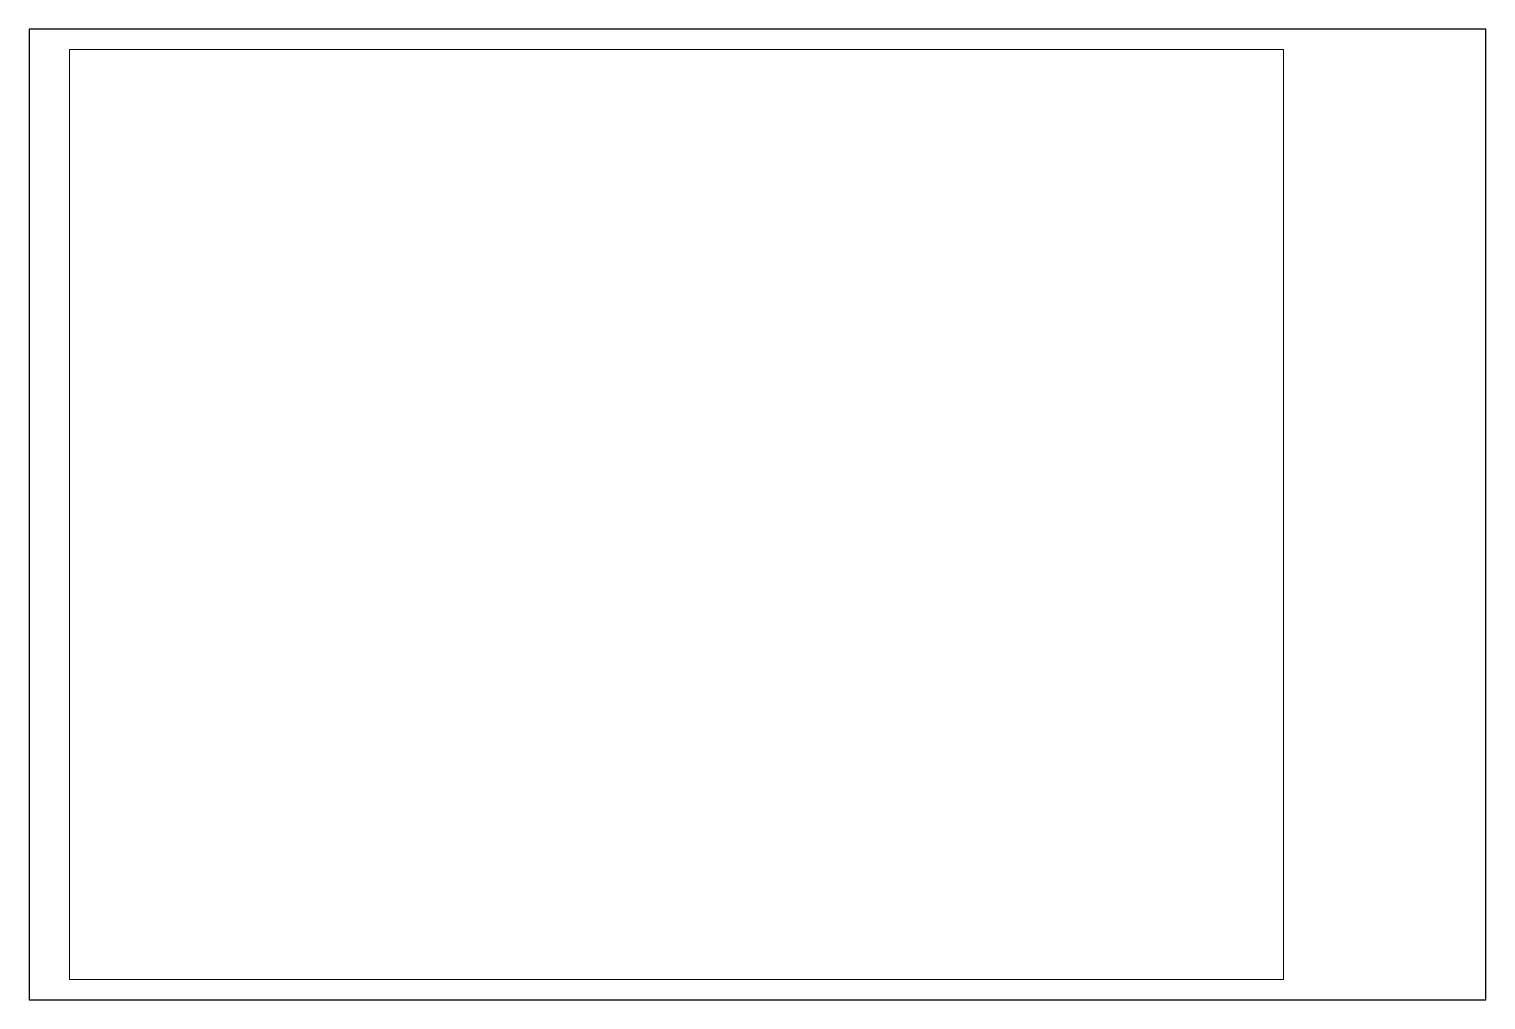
# Paper-space layout 'SHEET' of a CAD drawing. Header units: millimetres. Extents: x 0 to 914, y 0 to 610.
import ezdxf

# ---------------------------------------------------------------- set-up
doc = ezdxf.new("R2010")
doc.units = ezdxf.units.MM
doc.header["$LTSCALE"] = 0.3
doc.layers.add('G-ANNO-TTLB-BK09', color=1, linetype='Continuous')
doc.layers.add('S-ANNO-VIEW', color=7, linetype='Continuous', plot=False)

psp = doc.layouts.new('SHEET')

# ---------------------------------------------------------------- linework, layer by layer
at = {"layer": 'G-ANNO-TTLB-BK09'}
psp.add_lwpolyline([(0, 0), (914.4, 0), (914.4, 609.6), (0, 609.6)], close=True, dxfattribs=at)

# ---------------------------------------------------------------- viewports
at = {"layer": 'S-ANNO-VIEW'}
psp.add_viewport(center=(406.4, 304.8), size=(762, 584.2001), view_center_point=(40640.00127, 30480), view_height=58420.00508, dxfattribs=at)

doc.saveas('drawing.dxf')
